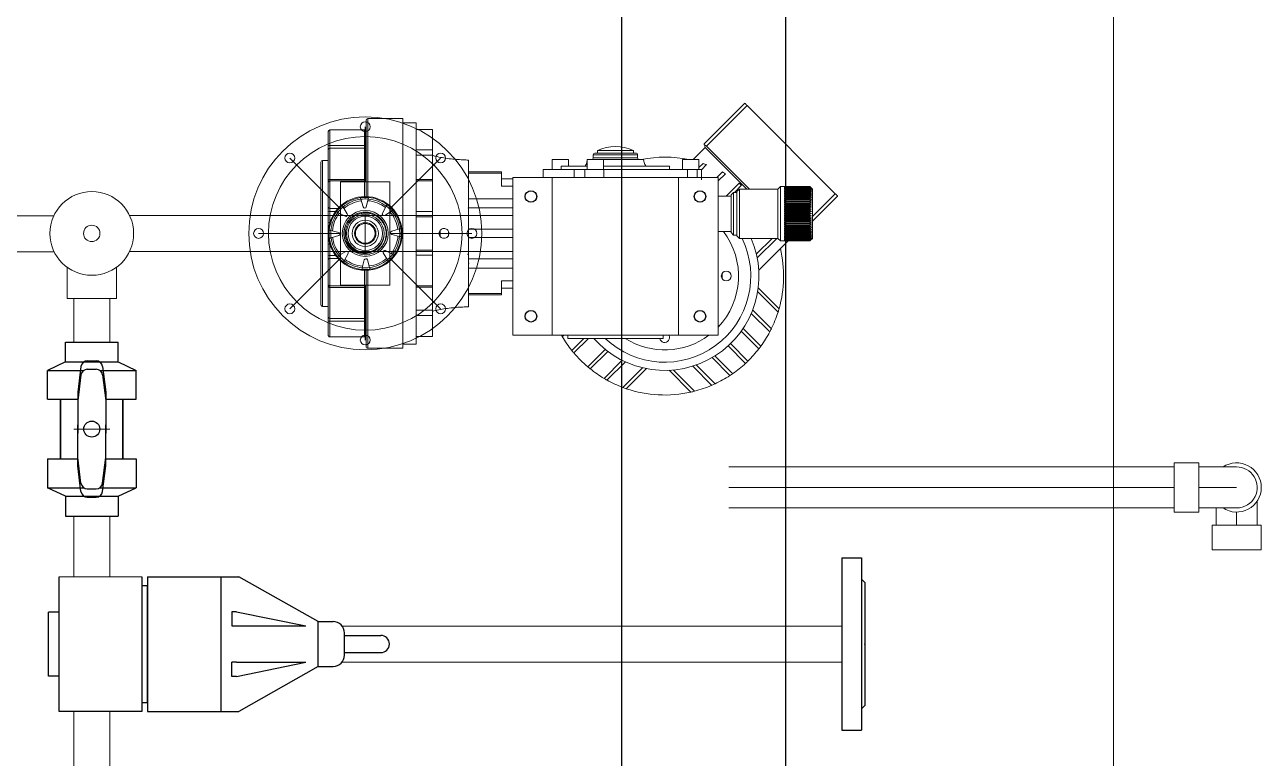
# Model space of a CAD drawing. Header units: millimetres. Extents: x -705761 to 1364679, y -410401 to 446404.
# Drawn here: x -503256 to -502540, y -99099 to -98674 of the extents above; entities that cross this region are included whole.
import ezdxf

# ---------------------------------------------------------------- set-up
doc = ezdxf.new("R2010")
doc.units = ezdxf.units.MM
for name, color, linetype, lineweight in [('1轮廓实线层', 7, 'Continuous', 0), ('P-JY-01002', 120, 'Continuous', 0), ('P-JY-01002-CLIN', 120, 'Continuous', 0)]:
    doc.layers.add(name, color=color, linetype=linetype, lineweight=lineweight)

# ---------------------------------------------------------------- blocks, each defined once
blk = doc.blocks.new('A$C5F7D1AD0')
at = {"lineweight": 5, "ltscale": 5}
for p, q in [((1089, -2112.05), (1089, -2154.25)), ((1111, -2154.25), (1111, -2112.05)), ((891.01, -2157.39), (891.01, -2207.76)), ((1060.55, -2162.25), (1079.68, -2162.25)), ((1060.55, -2192.25), (1060.55, -2162.25)), ((808.99, -2166.26), (639.45, -2166.26)), ((891.01, -2166.26), (928.05, -2166.26)), ((981.05, -2166.26), (981.05, -2188.26)), ((981.05, -2166.26), (981.05, -2188.26)), ((1034.05, -2166.26), (1060.55, -2166.26)), ((808.99, -2188.26), (639.45, -2188.26)), ((891.01, -2188.26), (928.05, -2188.26)), ((1034.05, -2188.26), (1060.55, -2188.26)), ((1079.68, -2192.25), (1060.55, -2192.25)), ((1089.3, -2433.91), (1089.3, -2200.26)), ((1111.3, -2200.26), (1111.3, -2433.91)), ((1100.3, -2328.91), (1100.3, -2278.91)), ((1085.3, -2328.91), (1054.34, -2297.95)), ((1115.3, -2328.91), (1146.26, -2297.95)), ((839, -2329.8), (839, -2634.4)), ((861, -2634.4), (861, -2329.8)), ((1068.8, -2358.91), (1068.8, -2328.91)), ((1068.8, -2328.91), (1100.3, -2328.91)), ((1100.3, -2328.91), (1131.8, -2328.91)), ((1131.8, -2328.91), (1131.8, -2358.91)), ((1068.8, -2343.91), (1035.3, -2343.91)), ((1111.3, -2343.91), (1089.3, -2343.91)), ((1131.8, -2343.91), (1165.3, -2343.91)), ((1085.3, -2358.91), (1054.34, -2389.87)), ((1131.8, -2358.91), (1068.8, -2358.91)), ((1100.3, -2358.91), (1100.3, -2408.91)), ((1115.3, -2358.91), (1146.26, -2389.87))]:
    blk.add_line(p, q, dxfattribs=at)
for p, q in [((830.51, -2157.39), (830.51, -2150.84)), ((830.51, -2150.84), (869.49, -2150.84)), ((869.49, -2157.39), (869.49, -2150.84)), ((940.14, -2161.26), (945.27, -2150.26)), ((940.14, -2161.26), (945.27, -2150.26)), ((962.84, -2150.26), (945.27, -2150.26)), ((945.27, -2150.26), (945.27, -2170.38)), ((945.27, -2150.26), (945.27, -2172.36)), ((962.84, -2150.26), (945.27, -2150.26)), ((962.84, -2150.26), (962.84, -2168.75)), ((962.84, -2150.26), (962.84, -2168.85)), ((999.25, -2150.26), (999.25, -2168.85)), ((999.25, -2150.26), (1016.82, -2150.26)), ((999.25, -2150.26), (1016.82, -2150.26)), ((999.25, -2150.26), (999.25, -2168.75)), ((1021.95, -2161.26), (1016.82, -2150.26)), ((1016.82, -2150.26), (1016.82, -2172.36)), ((1021.95, -2161.26), (1016.82, -2150.26)), ((1016.82, -2150.26), (1016.82, -2170.38)), ((808.99, -2207.76), (808.99, -2157.39)), ((808.99, -2157.39), (891.01, -2157.39)), ((928.05, -2161.26), (928.05, -2193.26)), ((940.14, -2161.26), (928.05, -2161.26)), ((928.05, -2161.26), (928.05, -2193.26)), ((940.14, -2161.26), (928.05, -2161.26)), ((940.14, -2161.26), (940.14, -2172.38)), ((940.14, -2161.26), (940.14, -2193.26)), ((999.25, -2158.26), (962.84, -2158.26)), ((962.84, -2158.26), (999.25, -2158.26)), ((1021.95, -2161.26), (1021.95, -2193.26)), ((1021.95, -2161.26), (1034.05, -2161.26)), ((1021.95, -2161.26), (1021.95, -2172.38)), ((1021.95, -2161.26), (1034.05, -2161.26)), ((1034.05, -2161.26), (1034.05, -2193.26)), ((1034.05, -2161.26), (1034.05, -2193.26)), ((942.92, -2170.67), (958.56, -2168.75)), ((948.03, -2170.67), (963.67, -2168.75)), ((958.56, -2168.75), (978.49, -2168.75)), ((963.67, -2168.75), (983.6, -2168.75)), ((998.43, -2168.75), (978.49, -2168.75)), ((1003.54, -2168.75), (983.6, -2168.75)), ((1014.07, -2170.67), (998.43, -2168.75)), ((1019.18, -2170.67), (1003.54, -2168.75)), ((939.49, -2174.54), (939.49, -2179.97)), ((944.6, -2174.54), (944.6, -2179.97)), ((1017.49, -2174.54), (1017.49, -2179.97)), ((1022.6, -2174.54), (1022.6, -2179.97)), ((940.14, -2182.13), (940.14, -2193.26)), ((942.92, -2183.84), (958.56, -2185.76)), ((945.27, -2182.15), (945.27, -2204.26)), ((945.27, -2184.13), (945.27, -2204.26)), ((948.03, -2183.84), (963.67, -2185.76)), ((1014.07, -2183.84), (998.43, -2185.76)), ((1019.18, -2183.84), (1003.54, -2185.76)), ((1016.82, -2182.15), (1016.82, -2204.26)), ((1016.82, -2184.13), (1016.82, -2204.26)), ((1021.95, -2182.13), (1021.95, -2193.26)), ((958.56, -2185.76), (978.49, -2185.76)), ((962.84, -2185.76), (962.84, -2204.26)), ((962.84, -2185.76), (962.84, -2204.26)), ((963.67, -2185.76), (983.6, -2185.76)), ((998.43, -2185.76), (978.49, -2185.76)), ((1003.54, -2185.76), (983.6, -2185.76)), ((999.25, -2185.76), (999.25, -2204.26)), ((999.25, -2185.76), (999.25, -2204.26)), ((940.14, -2193.26), (928.05, -2193.26)), ((940.14, -2193.26), (928.05, -2193.26)), ((940.14, -2193.26), (945.27, -2204.26)), ((940.14, -2193.26), (945.27, -2204.26)), ((999.25, -2196.26), (962.84, -2196.26)), ((962.84, -2196.26), (999.25, -2196.26)), ((1021.95, -2193.26), (1016.82, -2204.26)), ((1021.95, -2193.26), (1016.82, -2204.26)), ((1021.95, -2193.26), (1034.05, -2193.26)), ((1021.95, -2193.26), (1034.05, -2193.26)), ((891.01, -2207.76), (808.99, -2207.76)), ((814.32, -2207.76), (814.32, -2211.11)), ((885.68, -2207.76), (885.68, -2211.11)), ((962.84, -2204.26), (945.27, -2204.26)), ((962.84, -2204.26), (945.27, -2204.26)), ((999.25, -2204.26), (1016.82, -2204.26)), ((999.25, -2204.26), (1016.82, -2204.26)), ((891.01, -2211.11), (808.99, -2211.11)), ((808.99, -2211.11), (808.99, -2266.97)), ((814.32, -2211.11), (885.68, -2211.11)), ((891.01, -2211.11), (891.01, -2266.97)), ((808.99, -2256.17), (891.01, -2256.17)), ((836.3, -2315.18), (808.99, -2266.97)), ((830.33, -2262.6), (838.92, -2262.6)), ((830.33, -2265.47), (830.33, -2262.6)), ((830.33, -2265.47), (838.92, -2307.77)), ((838.92, -2265.44), (838.92, -2262.6)), ((838.92, -2265.44), (838.92, -2307.77)), ((861.08, -2262.6), (861.08, -2265.44)), ((869.67, -2262.6), (861.08, -2262.6)), ((861.08, -2265.44), (861.08, -2307.77)), ((869.67, -2265.47), (861.08, -2307.77)), ((863.7, -2315.18), (891.01, -2266.97)), ((869.67, -2265.47), (869.67, -2262.6)), ((836.3, -2315.18), (863.7, -2315.18)), ((836.3, -2315.18), (836.3, -2324.3)), ((863.7, -2315.18), (863.7, -2324.3)), ((843.25, -2331.25), (856.75, -2331.25)), ((844.76, -2331.25), (844.76, -2353.41)), ((855.24, -2331.25), (855.24, -2353.41)), ((6300, -2500), (0, -2500)), ((6300, -2600), (0, -2600)), ((797.5, -2634.4), (797.5, -2646.4)), ((902.5, -2634.4), (797.5, -2634.4)), ((902.5, -2634.4), (902.5, -2646.4)), ((902.5, -2646.4), (797.5, -2646.4)), ((810.5, -2646.4), (812.5, -2648.4)), ((887.5, -2648.4), (812.5, -2648.4)), ((889.5, -2646.4), (887.5, -2648.4))]:
    blk.add_line(p, q)
at = {"color": 7, "linetype": 'Continuous', "lineweight": 15}
for p, q in [((1055.8, -2317.91), (1055.8, -2321.41)), ((1056.8, -2316.91), (1143.8, -2316.91)), ((1144.8, -2321.41), (1144.8, -2317.91)), ((1037.18, -2322.41), (1037.18, -2343.41)), ((1038.18, -2321.41), (1046.79, -2321.41)), ((1048.35, -2322.41), (1046.75, -2322.41)), ((1046.75, -2322.41), (1046.75, -2343.41)), ((1046.79, -2321.41), (1049.2, -2321.41)), ((1048.35, -2322.41), (1048.35, -2343.41)), ((1067.38, -2322.41), (1048.35, -2322.41)), ((1049.2, -2321.41), (1067.91, -2321.41)), ((1068.3, -2322.41), (1067.38, -2322.41)), ((1067.38, -2322.41), (1067.38, -2343.41)), ((1067.91, -2321.41), (1069.3, -2321.41)), ((1085.06, -2322.41), (1068.3, -2322.41)), ((1068.3, -2322.41), (1068.3, -2343.41)), ((1069.3, -2321.41), (1084.38, -2321.41)), ((1084.38, -2321.41), (1087.07, -2321.41)), ((1085.06, -2322.41), (1085.06, -2327.36)), ((1086.85, -2322.41), (1085.06, -2322.41)), ((1089.31, -2332.06), (1086.76, -2327.86)), ((1086.85, -2322.41), (1086.85, -2325.88)), ((1093.67, -2322.41), (1086.85, -2322.41)), ((1087.07, -2321.41), (1093.77, -2321.41)), ((1097.6, -2323.09), (1098.98, -2327.81)), ((1100.91, -2327.76), (1102.08, -2322.99)), ((1106.83, -2321.41), (1113.53, -2321.41)), ((1113.75, -2322.41), (1106.93, -2322.41)), ((1113.12, -2327.28), (1110.76, -2331.59)), ((1113.53, -2321.41), (1116.22, -2321.41)), ((1113.75, -2322.41), (1113.75, -2325.88)), ((1115.54, -2322.41), (1113.75, -2322.41)), ((1132.3, -2322.41), (1115.54, -2322.41)), ((1115.54, -2322.41), (1115.54, -2327.36)), ((1116.22, -2321.41), (1131.3, -2321.41)), ((1131.3, -2321.41), (1132.69, -2321.41)), ((1132.3, -2322.41), (1132.3, -2343.41)), ((1133.22, -2322.41), (1132.3, -2322.41)), ((1132.69, -2321.41), (1151.4, -2321.41)), ((1133.22, -2322.41), (1133.22, -2343.41)), ((1152.25, -2322.41), (1133.22, -2322.41)), ((1151.4, -2321.41), (1153.81, -2321.41)), ((1152.25, -2322.41), (1152.25, -2343.41)), ((1153.85, -2322.41), (1152.25, -2322.41)), ((1153.81, -2321.41), (1162.42, -2321.41)), ((1153.85, -2322.41), (1153.85, -2343.41)), ((1163.42, -2343.41), (1163.42, -2322.41)), ((1083.67, -2331.09), (1087.98, -2333.46)), ((1101.1, -2331.05), (1103.01, -2331.2)), ((1112.15, -2332.93), (1116.35, -2330.37)), ((1046.75, -2343.41), (1048.35, -2343.41)), ((1048.35, -2343.41), (1067.38, -2343.41)), ((1067.38, -2343.41), (1068.3, -2343.41)), ((1068.3, -2343.41), (1077.81, -2343.41)), ((1084.15, -2343.3), (1079.38, -2342.13)), ((1121.13, -2341.22), (1116.41, -2342.59)), ((1122.79, -2343.41), (1132.3, -2343.41)), ((1132.3, -2343.41), (1133.22, -2343.41)), ((1133.22, -2343.41), (1152.25, -2343.41)), ((1152.25, -2343.41), (1153.85, -2343.41)), ((1030.3, -2345.41), (1030.3, -2366.91)), ((1031.3, -2344.41), (1077.81, -2344.41)), ((1079.47, -2346.61), (1084.19, -2345.23)), ((1116.45, -2344.52), (1121.22, -2345.69)), ((1122.79, -2344.41), (1169.3, -2344.41)), ((1170.3, -2366.91), (1170.3, -2345.41)), ((1088.45, -2354.9), (1084.25, -2357.45)), ((1087.48, -2360.55), (1089.84, -2356.24)), ((1111.29, -2355.76), (1113.84, -2359.97)), ((1116.93, -2356.73), (1112.62, -2354.37)), ((1099.69, -2360.06), (1098.52, -2364.84)), ((1103, -2364.74), (1101.62, -2360.02)), ((1030.3, -2366.91), (1170.3, -2366.91)), ((1032.8, -2366.91), (1032.8, -2374.91)), ((1167.8, -2374.91), (1167.8, -2366.91)), ((1038.26, -2374.91), (1032.8, -2374.91)), ((1037.45, -2374.91), (1037.45, -2384.91)), ((1074.47, -2374.91), (1038.26, -2374.91)), ((1050.22, -2384.91), (1050.22, -2374.91)), ((1053.5, -2384.91), (1053.5, -2374.91)), ((1067.47, -2384.91), (1067.47, -2374.91)), ((1068.3, -2374.91), (1068.3, -2384.91)), ((1126.13, -2374.91), (1074.47, -2374.91)), ((1086.99, -2384.91), (1086.99, -2374.91)), ((1090.13, -2384.91), (1090.13, -2374.91)), ((1110.47, -2384.91), (1110.47, -2374.91)), ((1113.61, -2384.91), (1113.61, -2374.91)), ((1162.98, -2374.91), (1126.13, -2374.91)), ((1132.3, -2384.91), (1132.3, -2374.91)), ((1133.13, -2384.91), (1133.13, -2374.91)), ((1147.92, -2384.91), (1147.92, -2374.91)), ((1151.17, -2384.91), (1151.17, -2374.91)), ((1167.8, -2374.91), (1162.98, -2374.91)), ((1163.7, -2384.91), (1163.7, -2374.91)), ((1037.45, -2384.91), (1050.22, -2384.91)), ((1050.22, -2384.91), (1053.5, -2384.91)), ((1053.5, -2384.91), (1067.47, -2384.91)), ((1067.47, -2384.91), (1068.3, -2384.91)), ((1068.3, -2384.91), (1086.99, -2384.91)), ((1086.99, -2384.91), (1090.13, -2384.91)), ((1090.13, -2384.91), (1110.47, -2384.91)), ((1110.47, -2384.91), (1113.61, -2384.91)), ((1113.61, -2384.91), (1132.3, -2384.91)), ((1132.3, -2384.91), (1133.13, -2384.91)), ((1133.13, -2384.91), (1147.92, -2384.91)), ((1147.92, -2384.91), (1151.17, -2384.91)), ((1151.17, -2384.91), (1163.7, -2384.91)), ((1098.43, -2389.61), (1102.17, -2389.61)), ((1099.06, -2394.61), (1101.52, -2394.61)), ((1100.29, -2394.91), (1100.92, -2394.91)), ((1056.42, -2406.91), (1055.62, -2406.91)), ((1075.76, -2406.91), (1056.42, -2406.91)), ((1062.8, -2406.91), (1062.8, -2426.91)), ((1063.67, -2426.91), (1063.67, -2406.91)), ((1080.96, -2406.91), (1075.76, -2406.91)), ((1119.64, -2406.91), (1080.96, -2406.91)), ((1081.8, -2406.68), (1081.8, -2406.81)), ((1087.34, -2406.91), (1087.24, -2406.85)), ((1087.26, -2406.87), (1087.26, -2406.63)), ((1097.8, -2406.91), (1097.8, -2433.91)), ((1102.8, -2406.91), (1102.8, -2433.91)), ((1112.8, -2406.85), (1113.03, -2406.79)), ((1118.63, -2406.91), (1118.76, -2406.84)), ((1124.84, -2406.91), (1119.64, -2406.91)), ((1144.18, -2406.91), (1124.84, -2406.91)), ((1136.93, -2426.91), (1136.93, -2406.91)), ((1137.8, -2426.91), (1137.8, -2406.91)), ((1144.98, -2406.91), (1144.18, -2406.91)), ((1038.3, -2433.91), (1038.3, -2441.41)), ((1038.3, -2433.91), (1134.3, -2433.91)), ((1063.67, -2426.91), (1062.8, -2426.91)), ((1071.42, -2426.91), (1063.67, -2426.91)), ((1066.95, -2426.91), (1066.95, -2433.91)), ((1136.93, -2426.91), (1129.18, -2426.91)), ((1133.65, -2433.91), (1133.65, -2426.91)), ((1134.3, -2433.91), (1134.3, -2441.41)), ((1137.8, -2426.91), (1136.93, -2426.91)), ((1038.3, -2441.41), (1038.3, -2558.91)), ((1134.3, -2441.41), (1134.3, -2558.91)), ((1038.3, -2448.41), (1038.3, -2457.91)), ((1134.3, -2448.41), (1134.3, -2457.91)), ((1139.3, -2452.41), (1134.3, -2452.41)), ((1139.3, -2471.33), (1139.3, -2452.41)), ((1038.3, -2464.96), (1037.34, -2463.99)), ((1038.3, -2457.91), (1134.3, -2457.91)), ((1038.3, -2457.91), (1038.3, -2534.91)), ((1134.3, -2457.91), (1134.3, -2534.91)), ((1145.3, -2457.82), (1139.3, -2457.82)), ((1141.3, -2463.41), (1139.3, -2463.41)), ((1141.3, -2463.41), (1141.3, -2479.12)), ((1145.3, -2457.82), (1145.3, -2467.82)), ((1036.3, -2479.93), (1027.42, -2471.05)), ((1028.97, -2469.77), (1036.3, -2477.1)), ((1038.3, -2467.41), (1036.3, -2467.41)), ((1036.3, -2525.41), (1036.3, -2467.41)), ((1134.3, -2471.33), (1139.3, -2471.33)), ((1139.3, -2477.67), (1139.3, -2471.33)), ((1141.3, -2467.82), (1145.3, -2467.82)), ((1134.3, -2477.67), (1139.3, -2477.67)), ((1139.3, -2489.31), (1139.3, -2477.67)), ((1145.3, -2479.12), (1139.3, -2479.12)), ((1145.3, -2479.12), (1145.3, -2489.12)), ((1028.38, -2491.81), (1017.66, -2481.09)), ((1018.94, -2479.54), (1029.62, -2490.22)), ((1148.3, -2482.91), (1146.3, -2482.91)), ((1149.3, -2483.91), (1149.3, -2487.57)), ((1150.8, -2485.41), (1149.3, -2485.41)), ((1150.8, -2507.41), (1150.8, -2485.41)), ((1022.04, -2502.43), (1010.85, -2491.25)), ((1011.88, -2489.45), (1022.96, -2500.53)), ((1134.3, -2489.31), (1139.3, -2489.31)), ((1139.3, -2489.12), (1145.3, -2489.12)), ((1139.3, -2500.06), (1139.3, -2489.31)), ((1141.3, -2489.12), (1141.3, -2529.41)), ((1145.3, -2489.39), (1145.3, -2513.41)), ((1149.3, -2487.57), (1149.3, -2508.91)), ((1006.38, -2500.92), (1018.4, -2512.94)), ((1134.3, -2500.06), (1139.3, -2500.06)), ((1139.3, -2540.26), (1139.3, -2500.06)), ((1017.89, -2515.26), (1005.64, -2503.01)), ((1149.3, -2507.41), (1150.8, -2507.41)), ((1146.3, -2509.91), (1148.3, -2509.91)), ((1003.54, -2542.37), (1016.86, -2529.05)), ((1017.04, -2531.69), (1004.09, -2544.65)), ((1036.3, -2525.41), (1038.3, -2525.41)), ((1139.3, -2529.41), (1141.3, -2529.41)), ((1038.3, -2534.91), (1038.3, -2544.41)), ((1038.3, -2534.91), (1134.3, -2534.91)), ((1134.3, -2534.91), (1134.3, -2544.41)), ((1145.3, -2537.29), (1139.3, -2537.29)), ((1145.3, -2537.29), (1145.3, -2547.29)), ((1007.7, -2555.17), (1019.39, -2543.48)), ((1020.1, -2545.61), (1008.58, -2557.13)), ((1134.3, -2540.26), (1139.3, -2540.26)), ((1134.3, -2544.41), (1134.3, -2546.91)), ((1134.3, -2546.2), (1139.3, -2546.2)), ((1139.3, -2546.2), (1139.3, -2540.26)), ((1139.3, -2548.79), (1139.3, -2546.2)), ((1145.3, -2543.67), (1152.68, -2551.05)), ((1127.3, -2576.43), (1152.68, -2551.05)), ((1153.5, -2551.87), (1127.3, -2578.06)), ((1132.98, -2548.79), (1134.3, -2548.79)), ((1134.3, -2548.79), (1139.3, -2548.79)), ((1134.3, -2548.79), (1134.3, -2548.91)), ((1142.22, -2551.9), (1139.11, -2548.79)), ((1139.3, -2547.29), (1145.3, -2547.29)), ((1140.44, -2547.29), (1142.96, -2549.82)), ((1154.26, -2550.63), (1152.68, -2551.05)), ((1178.24, -2576.62), (1153.5, -2551.87)), ((1154.91, -2550.45), (1179.66, -2575.2)), ((1013.64, -2566.2), (1024.57, -2555.28)), ((1025.64, -2557.04), (1014.79, -2567.89)), ((1038.3, -2558.91), (1134.3, -2558.91)), ((1101.55, -2558.91), (1101.55, -2566.91)), ((1123.05, -2566.91), (1123.05, -2558.91)), ((1136.72, -2563.38), (1132.26, -2558.91)), ((1134.3, -2558.13), (1137.75, -2561.58)), ((1021.09, -2575.72), (1031.74, -2565.08)), ((1033.11, -2566.53), (1022.47, -2577.17)), ((1100.8, -2566.91), (1099.3, -2568.41)), ((1099.3, -2568.41), (1099.3, -2570.41)), ((1106.74, -2568.41), (1099.3, -2568.41)), ((1100.8, -2566.91), (1107.38, -2566.91)), ((1125.3, -2568.41), (1106.74, -2568.41)), ((1107.38, -2566.91), (1123.8, -2566.91)), ((1123.05, -2563.85), (1130.94, -2571.74)), ((1123.29, -2566.91), (1123.05, -2566.68)), ((1125.3, -2568.41), (1123.8, -2566.91)), ((1125.3, -2570.41), (1125.3, -2568.41)), ((1129.66, -2573.29), (1125.3, -2568.93)), ((1029.96, -2583.83), (1040.71, -2573.08)), ((1042.38, -2574.24), (1031.58, -2585.04)), ((1098.8, -2570.41), (1097.3, -2571.91)), ((1097.3, -2571.91), (1097.3, -2595.41)), ((1127.3, -2571.91), (1097.3, -2571.91)), ((1125.8, -2570.41), (1098.8, -2570.41)), ((1178.24, -2576.62), (1124.5, -2630.36)), ((1127.3, -2571.91), (1125.8, -2570.41)), ((1127.3, -2595.41), (1127.3, -2571.91)), ((1040.28, -2590.48), (1051.54, -2579.22)), ((1053.55, -2580.04), (1042.15, -2591.44)), ((1052.22, -2595.51), (1064.64, -2583.09)), ((1067.1, -2583.46), (1054.39, -2596.17)), ((1077.94, -2583.8), (1095.8, -2601.65)), ((1097.3, -2594.67), (1085.45, -2582.82)), ((1087.77, -2582.31), (1097.3, -2591.84)), ((1097.3, -2595.41), (1095.8, -2596.91)), ((1095.8, -2596.91), (1095.8, -2599.41)), ((1128.8, -2596.91), (1095.8, -2596.91)), ((1095.8, -2599.41), (1095.8, -2614.91)), ((1095.87, -2599.41), (1095.82, -2599.41)), ((1095.82, -2599.41), (1095.82, -2614.91)), ((1095.87, -2599.41), (1095.87, -2614.91)), ((1096.06, -2599.41), (1095.94, -2599.41)), ((1095.94, -2599.41), (1095.94, -2614.91)), ((1096.06, -2599.41), (1096.06, -2614.91)), ((1096.36, -2599.41), (1096.17, -2599.41)), ((1096.17, -2599.41), (1096.17, -2614.91)), ((1096.36, -2599.41), (1096.36, -2614.91)), ((1096.77, -2599.41), (1096.52, -2599.41)), ((1096.52, -2599.41), (1096.52, -2614.91)), ((1096.77, -2599.41), (1096.77, -2614.91)), ((1097.3, -2599.41), (1096.98, -2599.41)), ((1096.98, -2599.41), (1096.98, -2614.91)), ((1097.3, -2595.41), (1127.3, -2595.41)), ((1097.3, -2599.41), (1097.3, -2614.91)), ((1097.92, -2599.41), (1097.55, -2599.41)), ((1097.55, -2599.41), (1097.55, -2614.91)), ((1097.92, -2599.41), (1097.92, -2614.91)), ((1098.65, -2599.41), (1098.22, -2599.41)), ((1098.22, -2599.41), (1098.22, -2614.91)), ((1098.65, -2599.41), (1098.65, -2614.91)), ((1099.47, -2599.41), (1098.99, -2599.41)), ((1098.99, -2599.41), (1098.99, -2614.91)), ((1099.47, -2599.41), (1099.47, -2614.91)), ((1100.39, -2599.41), (1099.85, -2599.41)), ((1099.85, -2599.41), (1099.85, -2614.91)), ((1100.39, -2599.41), (1100.39, -2614.91)), ((1101.38, -2599.41), (1100.8, -2599.41)), ((1100.8, -2599.41), (1100.8, -2614.91)), ((1101.38, -2599.41), (1101.38, -2614.91)), ((1102.46, -2599.41), (1101.83, -2599.41)), ((1101.83, -2599.41), (1101.83, -2614.91)), ((1102.46, -2599.41), (1102.46, -2614.91)), ((1102.93, -2599.41), (1102.93, -2614.91)), ((1103.6, -2599.41), (1102.93, -2599.41)), ((1103.6, -2599.41), (1103.6, -2614.91)), ((1104.8, -2599.41), (1104.1, -2599.41)), ((1104.1, -2599.41), (1104.1, -2614.91)), ((1104.8, -2599.41), (1104.8, -2614.91)), ((1106.06, -2599.41), (1105.33, -2599.41)), ((1105.33, -2599.41), (1105.33, -2614.91)), ((1106.06, -2599.41), (1106.06, -2614.91)), ((1107.36, -2599.41), (1106.61, -2599.41)), ((1106.61, -2599.41), (1106.61, -2614.91)), ((1107.3, -2599.41), (1107.3, -2615.91)), ((1107.36, -2599.41), (1107.36, -2614.91)), ((1108.7, -2599.41), (1107.92, -2599.41)), ((1107.92, -2599.41), (1107.92, -2614.91)), ((1108.55, -2599.41), (1108.55, -2615.91)), ((1108.7, -2599.41), (1108.7, -2614.91)), ((1110.05, -2599.41), (1109.27, -2599.41)), ((1109.27, -2599.41), (1109.27, -2614.91)), ((1109.82, -2599.41), (1109.82, -2615.91)), ((1110.05, -2599.41), (1110.05, -2614.91)), ((1111.43, -2599.41), (1110.64, -2599.41)), ((1110.64, -2599.41), (1110.64, -2614.91)), ((1111.11, -2599.41), (1111.11, -2615.91)), ((1111.43, -2599.41), (1111.43, -2614.91)), ((1112.81, -2599.41), (1112.02, -2599.41)), ((1112.02, -2599.41), (1112.02, -2614.91)), ((1112.41, -2599.41), (1112.41, -2615.91)), ((1112.81, -2599.41), (1112.81, -2614.91)), ((1114.19, -2599.41), (1113.4, -2599.41)), ((1113.4, -2599.41), (1113.4, -2614.91)), ((1113.7, -2599.41), (1113.7, -2615.91)), ((1114.19, -2599.41), (1114.19, -2614.91)), ((1115.56, -2599.41), (1114.77, -2599.41)), ((1114.77, -2599.41), (1114.77, -2614.91)), ((1114.99, -2599.41), (1114.99, -2615.91)), ((1115.56, -2599.41), (1115.56, -2614.91)), ((1116.9, -2599.41), (1116.13, -2599.41)), ((1116.13, -2599.41), (1116.13, -2614.91)), ((1116.26, -2599.41), (1116.26, -2615.91)), ((1116.9, -2599.41), (1116.9, -2614.91)), ((1118.21, -2599.41), (1117.46, -2599.41)), ((1117.46, -2599.41), (1117.46, -2614.91)), ((1117.5, -2599.41), (1117.5, -2615.91)), ((1118.21, -2599.41), (1118.21, -2614.91)), ((1119.48, -2599.41), (1118.75, -2599.41)), ((1118.75, -2599.41), (1118.75, -2614.91)), ((1119.48, -2599.41), (1119.48, -2614.91)), ((1120.69, -2599.41), (1120, -2599.41)), ((1120, -2599.41), (1120, -2614.91)), ((1120.69, -2599.41), (1120.69, -2614.91)), ((1121.85, -2599.41), (1121.19, -2599.41)), ((1121.19, -2599.41), (1121.19, -2614.91)), ((1121.85, -2599.41), (1121.85, -2614.91)), ((1122.95, -2599.41), (1122.33, -2599.41)), ((1122.33, -2599.41), (1122.33, -2614.91)), ((1122.95, -2599.41), (1122.95, -2614.91)), ((1123.96, -2599.41), (1123.39, -2599.41)), ((1123.39, -2599.41), (1123.39, -2614.91)), ((1123.96, -2599.41), (1123.96, -2614.91)), ((1124.9, -2599.41), (1124.37, -2599.41)), ((1124.37, -2599.41), (1124.37, -2614.91)), ((1124.9, -2599.41), (1124.9, -2614.91)), ((1125.75, -2599.41), (1125.27, -2599.41)), ((1125.27, -2599.41), (1125.27, -2614.91)), ((1125.75, -2599.41), (1125.75, -2614.91)), ((1126.5, -2599.41), (1126.08, -2599.41)), ((1126.08, -2599.41), (1126.08, -2614.91)), ((1126.5, -2599.41), (1126.5, -2614.91)), ((1127.15, -2599.41), (1126.79, -2599.41)), ((1126.79, -2599.41), (1126.79, -2614.91)), ((1127.15, -2599.41), (1127.15, -2614.91)), ((1128.8, -2596.91), (1127.3, -2595.41)), ((1127.7, -2599.41), (1127.4, -2599.41)), ((1127.4, -2599.41), (1127.4, -2614.91)), ((1127.7, -2599.41), (1127.7, -2614.91)), ((1128.14, -2599.41), (1127.9, -2599.41)), ((1127.9, -2599.41), (1127.9, -2614.91)), ((1128.14, -2599.41), (1128.14, -2614.91)), ((1128.47, -2599.41), (1128.3, -2599.41)), ((1128.3, -2599.41), (1128.3, -2614.91)), ((1128.47, -2599.41), (1128.47, -2614.91)), ((1128.69, -2599.41), (1128.58, -2599.41)), ((1128.58, -2599.41), (1128.58, -2614.91)), ((1128.69, -2599.41), (1128.69, -2614.91)), ((1128.79, -2599.41), (1128.75, -2599.41)), ((1128.75, -2599.41), (1128.75, -2614.91)), ((1128.79, -2599.41), (1128.79, -2614.91)), ((1128.8, -2614.91), (1128.8, -2596.91)), ((1095.8, -2614.91), (1095.82, -2614.91)), ((1096.24, -2615.35), (1095.8, -2614.91)), ((1095.82, -2614.91), (1096.84, -2615.91)), ((1095.87, -2614.91), (1095.94, -2614.91)), ((1096.84, -2615.91), (1095.87, -2614.91)), ((1095.94, -2614.91), (1096.98, -2615.91)), ((1096.06, -2614.91), (1096.17, -2614.91)), ((1096.98, -2615.91), (1096.06, -2614.91)), ((1096.17, -2614.91), (1097.23, -2615.91)), ((1096.36, -2614.91), (1096.52, -2614.91)), ((1097.23, -2615.91), (1096.36, -2614.91)), ((1096.52, -2614.91), (1097.59, -2615.91)), ((1096.77, -2614.91), (1096.98, -2614.91)), ((1097.59, -2615.91), (1096.77, -2614.91)), ((1096.98, -2614.91), (1098.05, -2615.91)), ((1097.3, -2614.91), (1097.55, -2614.91)), ((1098.05, -2615.91), (1097.3, -2614.91)), ((1097.55, -2614.91), (1098.61, -2615.91)), ((1097.92, -2614.91), (1098.22, -2614.91)), ((1098.61, -2615.91), (1097.92, -2614.91)), ((1098.22, -2614.91), (1099.27, -2615.91)), ((1098.65, -2614.91), (1098.99, -2614.91)), ((1099.27, -2615.91), (1098.65, -2614.91)), ((1098.99, -2614.91), (1100.02, -2615.91)), ((1099.47, -2614.91), (1099.85, -2614.91)), ((1100.02, -2615.91), (1099.47, -2614.91)), ((1099.85, -2614.91), (1100.85, -2615.91)), ((1100.39, -2614.91), (1100.8, -2614.91)), ((1100.85, -2615.91), (1100.39, -2614.91)), ((1100.8, -2614.91), (1101.77, -2615.91)), ((1101.38, -2614.91), (1101.83, -2614.91)), ((1101.77, -2615.91), (1101.38, -2614.91)), ((1101.83, -2614.91), (1102.76, -2615.91)), ((1102.46, -2614.91), (1102.93, -2614.91)), ((1102.76, -2615.91), (1102.46, -2614.91)), ((1102.93, -2614.91), (1103.81, -2615.91)), ((1103.6, -2614.91), (1104.1, -2614.91)), ((1103.81, -2615.91), (1103.6, -2614.91)), ((1104.1, -2614.91), (1104.93, -2615.91)), ((1104.8, -2614.91), (1105.33, -2614.91)), ((1104.93, -2615.91), (1104.8, -2614.91)), ((1105.33, -2614.91), (1106.09, -2615.91)), ((1106.06, -2614.91), (1106.61, -2614.91)), ((1106.09, -2615.91), (1106.06, -2614.91)), ((1106.61, -2614.91), (1107.3, -2615.91)), ((1107.3, -2615.91), (1107.36, -2614.91)), ((1107.36, -2614.91), (1107.92, -2614.91)), ((1107.92, -2614.91), (1108.55, -2615.91)), ((1108.55, -2615.91), (1108.7, -2614.91)), ((1108.7, -2614.91), (1109.27, -2614.91)), ((1109.27, -2614.91), (1109.82, -2615.91)), ((1109.82, -2615.91), (1110.05, -2614.91)), ((1110.05, -2614.91), (1110.64, -2614.91)), ((1110.64, -2614.91), (1111.11, -2615.91)), ((1111.11, -2615.91), (1111.43, -2614.91)), ((1111.43, -2614.91), (1112.02, -2614.91)), ((1112.02, -2614.91), (1112.41, -2615.91)), ((1112.41, -2615.91), (1112.81, -2614.91)), ((1112.81, -2614.91), (1113.4, -2614.91)), ((1113.4, -2614.91), (1113.7, -2615.91)), ((1113.7, -2615.91), (1114.19, -2614.91)), ((1114.19, -2614.91), (1114.77, -2614.91)), ((1114.77, -2614.91), (1114.99, -2615.91)), ((1114.99, -2615.91), (1115.56, -2614.91)), ((1115.56, -2614.91), (1116.13, -2614.91)), ((1116.13, -2614.91), (1116.26, -2615.91)), ((1116.26, -2615.91), (1116.9, -2614.91)), ((1116.9, -2614.91), (1117.46, -2614.91)), ((1117.46, -2614.91), (1117.5, -2615.91)), ((1117.5, -2615.91), (1118.21, -2614.91)), ((1118.21, -2614.91), (1118.75, -2614.91)), ((1118.75, -2614.91), (1118.7, -2615.91)), ((1118.7, -2615.91), (1119.48, -2614.91)), ((1119.48, -2614.91), (1120, -2614.91)), ((1120, -2614.91), (1119.86, -2615.91)), ((1119.86, -2615.91), (1120.69, -2614.91)), ((1120.69, -2614.91), (1121.19, -2614.91)), ((1121.19, -2614.91), (1120.97, -2615.91)), ((1120.97, -2615.91), (1121.85, -2614.91)), ((1121.85, -2614.91), (1122.33, -2614.91)), ((1122.33, -2614.91), (1122.01, -2615.91)), ((1122.01, -2615.91), (1122.95, -2614.91)), ((1122.95, -2614.91), (1123.39, -2614.91)), ((1123.39, -2614.91), (1122.99, -2615.91)), ((1122.99, -2615.91), (1123.96, -2614.91)), ((1124.37, -2614.91), (1123.89, -2615.91)), ((1123.89, -2615.91), (1124.9, -2614.91)), ((1123.96, -2614.91), (1124.37, -2614.91)), ((1125.27, -2614.91), (1124.71, -2615.91)), ((1124.71, -2615.91), (1125.75, -2614.91)), ((1124.9, -2614.91), (1125.27, -2614.91)), ((1126.08, -2614.91), (1125.44, -2615.91)), ((1125.44, -2615.91), (1126.5, -2614.91)), ((1125.75, -2614.91), (1126.08, -2614.91)), ((1126.79, -2614.91), (1126.09, -2615.91)), ((1126.09, -2615.91), (1127.15, -2614.91)), ((1126.5, -2614.91), (1126.79, -2614.91)), ((1127.4, -2614.91), (1126.63, -2615.91)), ((1126.63, -2615.91), (1127.7, -2614.91)), ((1127.9, -2614.91), (1127.07, -2615.91)), ((1127.07, -2615.91), (1128.14, -2614.91)), ((1127.15, -2614.91), (1127.4, -2614.91)), ((1127.3, -2616.41), (1128.8, -2614.91)), ((1128.3, -2614.91), (1127.41, -2615.91)), ((1127.41, -2615.91), (1128.47, -2614.91)), ((1128.58, -2614.91), (1127.65, -2615.91)), ((1127.65, -2615.91), (1128.69, -2614.91)), ((1127.7, -2614.91), (1127.9, -2614.91)), ((1128.75, -2614.91), (1127.78, -2615.91)), ((1127.78, -2615.91), (1128.79, -2614.91)), ((1128.14, -2614.91), (1128.3, -2614.91)), ((1128.47, -2614.91), (1128.58, -2614.91)), ((1128.69, -2614.91), (1128.75, -2614.91)), ((1128.79, -2614.91), (1128.8, -2614.91)), ((1096.24, -2615.35), (1097.3, -2616.41)), ((1127.3, -2616.41), (1097.3, -2616.41)), ((1123.09, -2631.77), (1107.73, -2616.41))]:
    blk.add_line(p, q, dxfattribs=at)
at = {"color": 8, "linetype": 'Continuous', "lineweight": 15}
for p, q in [((1144.8, -2317.91), (1055.8, -2317.91)), ((1046.75, -2322.41), (1037.18, -2322.41)), ((1163.42, -2322.41), (1153.85, -2322.41)), ((1037.18, -2343.41), (1046.75, -2343.41)), ((1153.85, -2343.41), (1163.42, -2343.41)), ((1077.85, -2345.41), (1030.3, -2345.41)), ((1170.3, -2345.41), (1122.75, -2345.41)), ((1079.17, -2433.91), (1079.17, -2406.91)), ((1084.8, -2433.91), (1084.8, -2406.91)), ((1115.8, -2433.91), (1115.8, -2406.91)), ((1121.43, -2433.91), (1121.43, -2406.91)), ((1071.42, -2433.91), (1071.42, -2426.91)), ((1129.18, -2433.91), (1129.18, -2426.91)), ((1146.3, -2482.91), (1146.3, -2509.91)), ((1148.3, -2486.87), (1148.3, -2482.91)), ((1148.3, -2509.91), (1148.3, -2486.87)), ((1110.56, -2616.41), (1124.5, -2630.36))]:
    blk.add_line(p, q, dxfattribs=at)
at = {"color": 7, "linetype": 'Continuous', "lineweight": 15, "flags": 128}
for points in [[(1067.38, -2322.41), (1067.39, -2322.22), (1067.42, -2322.03), (1067.47, -2321.86), (1067.53, -2321.71), (1067.62, -2321.58), (1067.71, -2321.49), (1067.81, -2321.43), (1067.91, -2321.41)], [(1132.69, -2321.41), (1132.79, -2321.43), (1132.89, -2321.49), (1132.98, -2321.58), (1133.07, -2321.71), (1133.13, -2321.86), (1133.18, -2322.03), (1133.21, -2322.22), (1133.22, -2322.41)], [(1066.84, -2344.41), (1066.95, -2344.39), (1067.05, -2344.34), (1067.14, -2344.24), (1067.22, -2344.12), (1067.29, -2343.97), (1067.34, -2343.79), (1067.37, -2343.61), (1067.38, -2343.41)], [(1133.76, -2344.41), (1133.65, -2344.39), (1133.55, -2344.34), (1133.46, -2344.24), (1133.38, -2344.12), (1133.31, -2343.97), (1133.26, -2343.79), (1133.23, -2343.61), (1133.22, -2343.41)], [(1154.91, -2550.45), (1154.87, -2550.47), (1154.74, -2550.5), (1154.53, -2550.55), (1154.26, -2550.63)], [(1075.9, -2561.38), (1075.19, -2561.4), (1072.7, -2561.38)], [(1179.66, -2575.2), (1179.63, -2575.23), (1179.55, -2575.31), (1179.42, -2575.44), (1179.24, -2575.62), (1179.03, -2575.83), (1178.79, -2576.08), (1178.52, -2576.34), (1178.24, -2576.62)], [(1124.5, -2630.36), (1124.23, -2630.63), (1123.96, -2630.9), (1123.72, -2631.14), (1123.5, -2631.36), (1123.33, -2631.53), (1123.2, -2631.66), (1123.12, -2631.74), (1123.09, -2631.77)]]:
    blk.add_lwpolyline(points, dxfattribs=at)
at = {"lineweight": 5, "ltscale": 5}
for centre, radius in [((1100.3, -2177.25), 25.5), ((1100.3, -2177.25), 5), ((1100.3, -2343.91), 71), ((1100.3, -2278.91), 3), ((1100.3, -2343.91), 59), ((1054.34, -2297.95), 3), ((1146.26, -2297.95), 3), ((1035.3, -2343.91), 3), ((1165.3, -2343.91), 3), ((1054.34, -2389.87), 3), ((1146.26, -2389.87), 3), ((1100.3, -2408.91), 3)]:
    blk.add_circle(centre, radius, dxfattribs=at)
for centre, radius in [((981.05, -2177.26), 4.87), ((981.05, -2177.26), 4.87), ((1049.8, -2444.91), 3.5), ((1122.8, -2444.91), 3.5), ((1049.8, -2547.91), 3.5), ((1122.8, -2547.91), 3.5)]:
    blk.add_circle(centre, radius)
at = {"color": 7, "linetype": 'Continuous', "lineweight": 15}
for centre, radius in [((1100.3, -2343.91), 22.5), ((1100.3, -2343.91), 14), ((1100.3, -2343.91), 11.5), ((1100.3, -2343.91), 10.5), ((1100.3, -2343.91), 8), ((1100.3, -2343.91), 6.5), ((1100.3, -2343.91), 6), ((1074.3, -2563.91), 3)]:
    blk.add_circle(centre, radius, dxfattribs=at)
for centre, radius, start, end in [((943.39, -2174.54), 3.9, 96.99723, 180), ((948.5, -2174.54), 3.9, 96.99723, 180), ((1013.59, -2174.54), 3.9, 0, 83.00277), ((1018.7, -2174.54), 3.9, 0, 83.00277), ((943.39, -2179.97), 3.9, 180, 263.00277), ((948.5, -2179.97), 3.9, 180, 263.00277), ((1013.59, -2179.97), 3.9, 276.99723, 0), ((1018.7, -2179.97), 3.9, 276.99723, 0), ((843.25, -2324.3), 6.95, 180, 270), ((856.75, -2324.3), 6.95, 270, 0), ((850, -2353.41), 5.24, 180, 0)]:
    blk.add_arc(centre, radius, start, end)
for centre, radius, start, end in [((1056.8, -2317.91), 1, 90, 180), ((1143.8, -2317.91), 1, 0, 90), ((1038.18, -2322.41), 1, 90, 180), ((1052.64, -2322.16), 5.9, 172.69096, 182.42458), ((1049.28, -2322.34), 0.932, 95.22017, 184.40817), ((1069.3, -2322.41), 1, 90.02576, 180.02645), ((1100.3, -2343.91), 22, 129.73282, 142.78278), ((1100.3, -2343.91), 21, 130.13958, 142.37602), ((1084.18, -2322.28), 0.887, 351.20558, 76.93561), ((1100.3, -2343.91), 22, 97.78278, 129.73282), ((1100.3, -2343.91), 21, 97.37602, 130.13958), ((1088.16, -2322.17), 1.33, 145.00318, 190.32206), ((1100.3, -2343.91), 20, 96.92806, 130.58754), ((1096.07, -2322.17), 2.41, 161.80655, 185.88141), ((1100.3, -2343.91), 22, 84.73282, 97.78278), ((1100.3, -2343.91), 21, 85.13958, 97.37602), ((1099.94, -2327.53), 1, 196.2578, 346.2578), ((1100.3, -2343.91), 20, 51.92806, 85.58754), ((1100.3, -2343.91), 21, 52.37602, 85.13958), ((1100.3, -2343.91), 22, 52.78278, 84.73282), ((1104.53, -2322.17), 2.41, 354.11833, 18.19412), ((1100.3, -2343.91), 21, 40.13958, 52.37602), ((1112.44, -2322.17), 1.33, 349.67853, 34.99623), ((1100.3, -2343.91), 22, 39.73282, 52.78278), ((1116.42, -2322.28), 0.887, 103.06393, 188.79488), ((1131.3, -2322.41), 1, 359.97392, 89.97398), ((1151.32, -2322.34), 0.932, 355.59141, 84.7802), ((1147.96, -2322.16), 5.9, 357.5755, 7.30938), ((1162.42, -2322.41), 1, 0, 90), ((1100.3, -2343.91), 22, 142.78278, 174.73282), ((1100.3, -2343.91), 21, 142.37602, 175.13958), ((1100.3, -2343.91), 20, 141.92806, 175.58754), ((1100.3, -2343.91), 13, 80.85826, 190.86833), ((1088.46, -2332.58), 1, 241.2578, 31.2578), ((1111.63, -2332.07), 1, 151.2578, 301.2578), ((1100.3, -2343.91), 20, 6.92806, 40.58754), ((1100.3, -2343.91), 21, 7.37602, 40.13958), ((1100.3, -2343.91), 22, 7.78278, 39.73282), ((1036.18, -2343.41), 1, 270, 0), ((1040.86, -2343.66), 5.9, 352.69131, 2.42434), ((1047.42, -2343.48), 0.932, 275.22149, 4.40685), ((1067.31, -2343.41), 1, 270.02687, 0.02545), ((1100.3, -2343.91), 22, 174.73282, 187.78278), ((1100.3, -2343.91), 21, 175.13958, 187.37602), ((1083.91, -2344.27), 1, 286.2578, 76.2578), ((1116.69, -2343.55), 1, 106.2578, 256.2578), ((1100.3, -2343.91), 21, 355.13958, 7.37602), ((1100.3, -2343.91), 22, 354.73282, 7.78278), ((1133.29, -2343.41), 1, 179.97452, 269.97337), ((1153.18, -2343.48), 0.932, 175.5936, 264.7785), ((1159.74, -2343.66), 5.9, 177.57606, 187.30797), ((1164.42, -2343.41), 1, 180, 270), ((1031.3, -2345.41), 1, 90, 180), ((1100.3, -2343.91), 22, 187.78278, 219.73282), ((1100.3, -2343.91), 21, 187.37602, 220.13958), ((1100.3, -2343.91), 20, 186.92806, 220.58754), ((1100.3, -2343.91), 20, 321.92806, 355.58754), ((1100.3, -2343.91), 21, 322.37602, 355.13958), ((1100.3, -2343.91), 22, 322.78278, 354.73282), ((1169.3, -2345.41), 1, 0, 90), ((1100.3, -2343.91), 22, 219.73282, 232.78278), ((1100.3, -2343.91), 21, 220.13958, 232.37602), ((1088.97, -2355.75), 1, 331.2578, 121.2578), ((1112.14, -2355.25), 1, 61.2578, 211.2578), ((1100.3, -2343.91), 21, 310.13958, 322.37602), ((1100.3, -2343.91), 22, 309.73282, 322.78278), ((1100.3, -2343.91), 22, 232.78278, 264.73282), ((1100.3, -2343.91), 21, 232.37602, 265.13958), ((1100.3, -2343.91), 20, 231.92806, 265.58754), ((1100.3, -2343.91), 22, 264.73282, 277.78278), ((1100.3, -2343.91), 21, 265.13958, 277.37602), ((1100.66, -2360.3), 1, 16.2578, 166.2578), ((1100.3, -2343.91), 20, 276.92806, 310.58754), ((1100.3, -2343.91), 21, 277.37602, 310.13958), ((1100.3, -2343.91), 22, 277.78278, 309.73282), ((1049.8, -2444.91), 3.5, 270, 90), ((1122.8, -2444.91), 3.5, 90, 270), ((1074.3, -2526.41), 72.5, 120.62449, 128.66481), ((1074.3, -2526.41), 72.54, 119.75309, 120.63302), ((1074.3, -2526.41), 72.5, 130.25285, 139.74715), ((1074.3, -2526.41), 72.54, 128.6685, 130.25561), ((1074.3, -2526.41), 72.5, 141.33519, 149.37551), ((1074.3, -2526.41), 57.5, 131.36622, 293.57818), ((1074.3, -2526.41), 72.54, 139.74439, 141.3315), ((1146.3, -2481.91), 1, 180, 270), ((1148.3, -2483.91), 1, 0, 90), ((1127.85, -2496.41), 25.45, 334.39147, 25.60853), ((1074.3, -2526.41), 72.5, 151.01339, 159.44334), ((1074.3, -2526.41), 72.54, 149.36698, 151.00385), ((1074.3, -2526.41), 52.5, 136.3699, 295.98241), ((1074.3, -2526.41), 72.54, 159.42821, 161.17555), ((1074.3, -2526.41), 72.5, 161.19192, 192.6877), ((1074.3, -2526.41), 45, 147.61246, 216.8699), ((1148.3, -2508.91), 1, 270, 0), ((1146.3, -2510.91), 1, 90, 180), ((1074.3, -2526.41), 72.5, 348.32476, 11.15979), ((1036.8, -2526.41), 3, 99.59407, 300), ((1074.3, -2526.41), 72.54, 192.70874, 194.55884), ((1074.3, -2526.41), 72.5, 194.53928, 203.34502), ((1049.8, -2547.91), 3.5, 270, 90), ((1122.8, -2547.91), 3.5, 90, 270), ((1074.3, -2526.41), 72.54, 339.42821, 341.17555), ((1074.3, -2526.41), 72.54, 203.35823, 205.04804), ((1074.3, -2526.41), 72.5, 205.03596, 213.25833), ((1074.3, -2526.41), 45, 226.23826, 307.26883), ((1074.3, -2526.41), 72.54, 329.36698, 331.00385), ((1074.3, -2526.41), 72.54, 213.26525, 214.87415), ((1074.3, -2526.41), 72.5, 214.8682, 222.82326), ((1074.3, -2526.41), 72.54, 222.82453, 224.4047), ((1074.3, -2526.41), 72.5, 224.40435, 232.32718), ((1074.3, -2526.41), 72.54, 319.74439, 321.3315), ((1074.3, -2526.41), 72.54, 232.3229, 233.91861), ((1074.3, -2526.41), 72.5, 233.92383, 242.04079), ((1074.3, -2526.41), 72.54, 242.03059, 243.69029), ((1074.3, -2526.41), 72.5, 243.70155, 252.29485), ((1074.3, -2526.41), 72.54, 252.27768, 254.06972), ((1074.3, -2526.41), 72.5, 254.08823, 283.38977)]:
    blk.add_arc(centre, radius, start, end, dxfattribs=at)
blk.add_ellipse((1152.68, -2551.05), major_axis=(-1.41, -1.41), ratio=0.57735, start_param=1.570796, end_param=2.356194, dxfattribs=at)
for points, knots in [([(1086.24, -2326.99), (1086.24, -2327), (1086.25, -2327.02), (1086.34, -2327.17), (1086.47, -2327.38), (1086.62, -2327.63), (1086.72, -2327.79), (1086.76, -2327.86)], [0, 0, 0, 0, 0.2116883, 0.4233419, 0.6359911, 0.8508698, 1, 1, 1, 1]), ([(1093.77, -2321.41), (1093.96, -2321.41), (1094.68, -2321.41), (1096.2, -2321.41), (1097.85, -2321.41), (1099.29, -2321.41), (1099.96, -2321.41), (1100.29, -2321.41), (1100.3, -2321.41)], [0, 0, 0, 0, 0.081932, 0.328507, 0.695606, 0.845599, 0.995602, 1, 1, 1, 1]), ([(1097.6, -2323.09), (1097.57, -2322.98), (1097.51, -2322.76), (1097.42, -2322.46), (1097.36, -2322.24), (1097.33, -2322.13), (1097.32, -2322.12), (1097.32, -2322.11)], [0, 0, 0, 0, 0.217865, 0.435774, 0.652377, 0.866587, 1, 1, 1, 1]), ([(1100.3, -2321.41), (1100.31, -2321.41), (1101.38, -2321.41), (1103.48, -2321.41), (1105.65, -2321.41), (1106.77, -2321.41), (1106.83, -2321.41)], [0, 0, 0, 0, 0.004399, 0.491387, 0.976685, 1, 1, 1, 1]), ([(1102.32, -2322.01), (1102.32, -2322.02), (1102.31, -2322.04), (1102.27, -2322.2), (1102.21, -2322.45), (1102.14, -2322.73), (1102.1, -2322.91), (1102.08, -2322.99)], [0, 0, 0, 0, 0.211688, 0.423336, 0.635987, 0.850868, 1, 1, 1, 1]), ([(1113.12, -2327.28), (1113.18, -2327.18), (1113.29, -2326.98), (1113.43, -2326.71), (1113.54, -2326.51), (1113.6, -2326.41), (1113.6, -2326.4), (1113.61, -2326.39)], [0, 0, 0, 0, 0.217865, 0.435768, 0.652372, 0.866587, 1, 1, 1, 1]), ([(1083.67, -2331.09), (1083.57, -2331.04), (1083.37, -2330.93), (1083.1, -2330.78), (1082.9, -2330.67), (1082.79, -2330.61), (1082.78, -2330.61), (1082.78, -2330.61)], [0, 0, 0, 0, 0.217864, 0.43577, 0.652375, 0.866587, 1, 1, 1, 1]), ([(1098.71, -2355.35), (1097.44, -2355.07), (1094.91, -2354.5), (1091.7, -2352.12), (1089.57, -2349.1), (1088.43, -2345.56), (1088.41, -2341.79), (1089.71, -2337.95), (1092.22, -2334.75), (1095.66, -2332.55), (1099, -2331.74), (1101.71, -2331.79), (1103.73, -2332.16), (1105.65, -2332.87), (1107.44, -2333.89), (1109.03, -2335.2), (1110.59, -2336.99), (1111.77, -2339.08), (1112.48, -2341.36), (1112.77, -2343.42), (1112.71, -2345.51), (1112.3, -2347.56), (1111.55, -2349.53), (1110.48, -2351.36), (1109.11, -2352.98), (1107.49, -2354.35), (1105.67, -2355.43), (1103.63, -2356.21), (1101.42, -2356.65), (1099.09, -2356.68), (1096.81, -2356.28), (1094.68, -2355.51), (1092.77, -2354.4), (1091.1, -2353.02), (1089.69, -2351.37), (1088.33, -2349.19), (1087.83, -2347.42), (1087.53, -2346.36)], [0, 0, 0, 0, 0.041945, 0.083868, 0.126548, 0.160398, 0.203516, 0.246688, 0.290103, 0.333512, 0.37733, 0.399483, 0.421636, 0.443785, 0.465936, 0.488243, 0.51055, 0.542917, 0.565439, 0.587962, 0.610487, 0.633013, 0.655904, 0.678795, 0.701686, 0.724577, 0.747457, 0.770337, 0.795397, 0.820457, 0.845517, 0.870577, 0.893824, 0.917072, 0.940686, 0.964299, 1, 1, 1, 1]), ([(1102.37, -2331.08), (1101.64, -2331.02), (1100.19, -2330.92), (1098.03, -2331.22), (1095.94, -2331.86), (1093.99, -2332.84), (1092.23, -2334.14), (1090.74, -2335.71), (1089.56, -2337.49), (1088.71, -2339.43), (1088.2, -2341.47), (1088.03, -2343.57), (1088.23, -2345.66), (1088.77, -2347.67), (1089.66, -2349.54), (1091.2, -2351.75), (1093.29, -2353.53), (1095.71, -2354.7), (1097.35, -2355.18), (1098.36, -2355.31), (1098.71, -2355.35)], [0, 0, 0, 0, 0.05603, 0.112059, 0.168089, 0.224118, 0.28021, 0.336293, 0.390627, 0.444962, 0.498909, 0.552856, 0.606859, 0.66085, 0.713242, 0.765634, 0.869, 0.920914, 0.972814, 1, 1, 1, 1]), ([(1102.37, -2331.08), (1102.58, -2331.12), (1103.89, -2331.35), (1106.22, -2332.18), (1109.05, -2334.09), (1111.31, -2336.71), (1112.8, -2339.82), (1113.42, -2343.18), (1113.18, -2346.58), (1112.04, -2349.84), (1110.09, -2352.69), (1107.5, -2354.91), (1104.43, -2356.4), (1101.04, -2357.05), (1097.6, -2356.78), (1094.37, -2355.65), (1091.59, -2353.71), (1089.72, -2351.77), (1089.1, -2350.38), (1088.95, -2350.05)], [0, 0, 0, 0, 0.0125513, 0.0759548, 0.1393583, 0.2049999, 0.2706417, 0.3340452, 0.3974488, 0.4630904, 0.5287321, 0.5921356, 0.655539, 0.7211808, 0.7868226, 0.8502261, 0.9136296, 0.9792714, 1, 1, 1, 1]), ([(1117.22, -2329.85), (1117.21, -2329.86), (1117.19, -2329.87), (1117.04, -2329.96), (1116.83, -2330.09), (1116.58, -2330.23), (1116.42, -2330.33), (1116.35, -2330.37)], [0, 0, 0, 0, 0.2116885, 0.423339, 0.6359926, 0.8508649, 1, 1, 1, 1]), ([(1078.39, -2341.89), (1078.4, -2341.9), (1078.42, -2341.9), (1078.59, -2341.94), (1078.84, -2342), (1079.11, -2342.07), (1079.3, -2342.11), (1079.38, -2342.13)], [0, 0, 0, 0, 0.211687, 0.42334, 0.63599, 0.850866, 1, 1, 1, 1]), ([(1121.13, -2341.22), (1121.24, -2341.18), (1121.46, -2341.12), (1121.75, -2341.03), (1121.97, -2340.97), (1122.08, -2340.94), (1122.09, -2340.93), (1122.1, -2340.93)], [0, 0, 0, 0, 0.217863, 0.435771, 0.652375, 0.866587, 1, 1, 1, 1]), ([(1079.47, -2346.61), (1079.36, -2346.64), (1079.14, -2346.7), (1078.85, -2346.79), (1078.63, -2346.85), (1078.52, -2346.89), (1078.51, -2346.89), (1078.5, -2346.89)], [0, 0, 0, 0, 0.2178659, 0.4357711, 0.6523749, 0.8665868, 1, 1, 1, 1]), ([(1122.21, -2345.93), (1122.2, -2345.93), (1122.18, -2345.92), (1122.01, -2345.88), (1121.76, -2345.82), (1121.49, -2345.76), (1121.3, -2345.71), (1121.22, -2345.69)], [0, 0, 0, 0, 0.211688, 0.423338, 0.63599, 0.850866, 1, 1, 1, 1]), ([(1083.38, -2357.97), (1083.39, -2357.97), (1083.41, -2357.96), (1083.56, -2357.87), (1083.77, -2357.74), (1084.02, -2357.59), (1084.18, -2357.49), (1084.25, -2357.45)], [0, 0, 0, 0, 0.211688, 0.423338, 0.635987, 0.850865, 1, 1, 1, 1]), ([(1116.93, -2356.73), (1117.03, -2356.79), (1117.23, -2356.9), (1117.5, -2357.04), (1117.7, -2357.15), (1117.81, -2357.21), (1117.82, -2357.22), (1117.82, -2357.22)], [0, 0, 0, 0, 0.217864, 0.435771, 0.652372, 0.866587, 1, 1, 1, 1]), ([(1087.48, -2360.55), (1087.42, -2360.65), (1087.31, -2360.85), (1087.17, -2361.11), (1087.06, -2361.32), (1087, -2361.42), (1087, -2361.43), (1086.99, -2361.43)], [0, 0, 0, 0, 0.217864, 0.435774, 0.652376, 0.866587, 1, 1, 1, 1]), ([(1098.28, -2365.82), (1098.28, -2365.81), (1098.29, -2365.79), (1098.33, -2365.62), (1098.39, -2365.38), (1098.46, -2365.1), (1098.5, -2364.91), (1098.52, -2364.84)], [0, 0, 0, 0, 0.211688, 0.423341, 0.635993, 0.850867, 1, 1, 1, 1]), ([(1103, -2364.74), (1103.03, -2364.85), (1103.09, -2365.07), (1103.18, -2365.36), (1103.24, -2365.58), (1103.27, -2365.69), (1103.28, -2365.71), (1103.28, -2365.71)], [0, 0, 0, 0, 0.217856, 0.435767, 0.652372, 0.866586, 1, 1, 1, 1]), ([(1114.36, -2360.83), (1114.36, -2360.82), (1114.35, -2360.8), (1114.26, -2360.66), (1114.13, -2360.44), (1113.98, -2360.2), (1113.88, -2360.03), (1113.84, -2359.97)], [0, 0, 0, 0, 0.211689, 0.423337, 0.635991, 0.850869, 1, 1, 1, 1]), ([(1052.77, -2384.91), (1052.94, -2385.48), (1053.5, -2387.43), (1054.16, -2390.85), (1054.79, -2395.12), (1055.2, -2399.33), (1055.42, -2403.27), (1055.56, -2405.75), (1055.62, -2406.91)], [0, 0, 0, 0, 0.080049, 0.272696, 0.468683, 0.661479, 0.842308, 1, 1, 1, 1]), ([(1100.3, -2394.91), (1099.97, -2394.88), (1099.32, -2394.82), (1098.46, -2394.34), (1097.77, -2393.63), (1097.35, -2392.71), (1097.25, -2391.68), (1097.51, -2390.65), (1098.13, -2389.75), (1099.01, -2389.13), (1100.02, -2388.87), (1101, -2388.94), (1101.88, -2389.31), (1102.61, -2389.92), (1103.14, -2390.77), (1103.36, -2391.79), (1103.21, -2392.87), (1102.69, -2393.83), (1101.88, -2394.53), (1101.04, -2394.87), (1100.5, -2394.9), (1100.3, -2394.91)], [0, 0, 0, 0, 0.050141, 0.100249, 0.151312, 0.204652, 0.260654, 0.318874, 0.377675, 0.434368, 0.486895, 0.53582, 0.583818, 0.633694, 0.687143, 0.744159, 0.80298, 0.861107, 0.916769, 0.969532, 1, 1, 1, 1]), ([(1144.98, -2406.91), (1145.04, -2405.75), (1145.18, -2403.27), (1145.4, -2399.33), (1145.81, -2395.12), (1146.44, -2390.85), (1147.1, -2387.41), (1147.67, -2385.45), (1147.84, -2384.86)], [0, 0, 0, 0, 0.157331, 0.337746, 0.5301, 0.725639, 0.917844, 1, 1, 1, 1]), ([(1099.26, -2394.71), (1099.61, -2394.69), (1100.16, -2394.66), (1100.72, -2394.62), (1100.93, -2394.61)], [0, 0, 0, 0, 0.623562, 1, 1, 1, 1]), ([(1066.34, -2406.67), (1066.42, -2406.72), (1066.56, -2406.8), (1066.7, -2406.88), (1066.76, -2406.91)], [0, 0, 0, 0, 0.577132, 1, 1, 1, 1]), ([(1072.13, -2406.91), (1072.09, -2406.89), (1071.97, -2406.82), (1071.84, -2406.75), (1071.76, -2406.7)], [0, 0, 0, 0, 0.309633, 1, 1, 1, 1]), ([(1081.81, -2406.82), (1081.9, -2406.87), (1082.08, -2406.98), (1082.26, -2407.08), (1082.34, -2407.13)], [0, 0, 0, 0, 0.513407, 1, 1, 1, 1]), ([(1087.16, -2406.91), (1087.17, -2406.91), (1087.27, -2406.9), (1087.24, -2406.88), (1087.22, -2406.87)], [0, 0, 0, 0, 0.049258, 1, 1, 1, 1]), ([(1087.25, -2406.63), (1087.34, -2406.58), (1087.51, -2406.48), (1087.68, -2406.38), (1087.76, -2406.34)], [0, 0, 0, 0, 0.530628, 1, 1, 1, 1]), ([(1113.04, -2406.91), (1113.23, -2406.89), (1113.61, -2406.85), (1114.63, -2406.79), (1115.4, -2406.75), (1115.8, -2406.72)], [0, 0, 0, 0, 0.334274, 0.662242, 1, 1, 1, 1]), ([(1117.55, -2406.91), (1117.76, -2406.89), (1118.13, -2406.85), (1118.19, -2406.82), (1118.22, -2406.8)], [0, 0, 0, 0, 0.561422, 1, 1, 1, 1]), ([(1128.86, -2406.69), (1128.77, -2406.74), (1128.64, -2406.82), (1128.51, -2406.89), (1128.47, -2406.91)], [0, 0, 0, 0, 0.7018535, 1, 1, 1, 1]), ([(1133.84, -2406.91), (1133.9, -2406.88), (1134.04, -2406.8), (1134.18, -2406.72), (1134.26, -2406.67)], [0, 0, 0, 0, 0.4228689, 1, 1, 1, 1]), ([(1144.16, -2479.12), (1143.96, -2479.07), (1142.94, -2478.83), (1142.03, -2478.32), (1141.3, -2477.91)], [0, 0, 0, 0, 0.2028, 1, 1, 1, 1]), ([(1141.3, -2514.91), (1142.03, -2514.52), (1143.3, -2513.85), (1144.71, -2513.54), (1145.3, -2513.41)], [0, 0, 0, 0, 0.578884, 1, 1, 1, 1])]:
    blk.add_open_spline(points, degree=3, knots=knots, dxfattribs=at)
blk.add_point((850, -2648.4))
blk.add_point((850, -2648.4))
blk = doc.blocks.new('A$C66EC1903')
at = {"layer": '1轮廓实线层', "lineweight": 15}
blk.add_line((-3000, -6700), (-3000, 0), dxfattribs=at)
at = {"lineweight": 15, "rotation": 270}
blk.add_blockref('A$C5F7D1AD0', (-200, -200), dxfattribs=at)

msp = doc.modelspace()

# ---------------------------------------------------------------- linework, layer by layer
at = {"layer": 'P-JY-01002', "lineweight": 15, "ltscale": 1000}
for p, q in [((-502576.25, -98927.94), (-502590.5, -98927.94)), ((-502590.5, -98930.32), (-502848.42, -98930.32)), ((-502848.42, -98954.07), (-502590.5, -98954.07)), ((-502590.5, -98956.44), (-502576.25, -98956.44)), ((-502568.65, -98964.04), (-502568.65, -98978.29)), ((-502540.15, -98978.29), (-502540.15, -98964.04))]:
    msp.add_line(p, q, dxfattribs=at)
at = {"layer": 'P-JY-01002', "lineweight": 15, "ltscale": 1000, "flags": 128}
for points in [[(-502590.5, -98942.19), (-502590.5, -98927.94)], [(-502576.25, -98927.94), (-502576.25, -98942.19)], [(-502576.25, -98942.19), (-502576.25, -98927.94)], [(-502590.5, -98930.32), (-502590.5, -98954.07)], [(-502576.25, -98930.32), (-502576.25, -98954.07)], [(-502576.25, -98930.32), (-502576.25, -98954.07)], [(-502576.25, -98930.32), (-502554.4, -98930.32)], [(-502590.5, -98956.44), (-502590.5, -98942.19)], [(-502576.25, -98942.19), (-502576.25, -98956.44)], [(-502576.25, -98956.44), (-502576.25, -98942.19)], [(-502554.4, -98954.07), (-502576.25, -98954.07)], [(-502566.27, -98954.07), (-502566.27, -98964.04)], [(-502542.52, -98964.04), (-502542.52, -98950.07)], [(-502568.65, -98964.04), (-502540.15, -98964.04)], [(-502540.15, -98978.29), (-502568.65, -98978.29)], [(-502568.65, -98978.29), (-502540.15, -98978.29)], [(-502566.27, -98978.29), (-502542.52, -98978.29)]]:
    msp.add_lwpolyline(points, dxfattribs=at)
at = {"layer": 'P-JY-01002', "lineweight": 15, "ltscale": 1000, "extrusion": (0, 0, -1)}
for radius, start, end in [(14.25, 56.44269, 180), (11.88, 90, 206.56503), (14.25, 180, 303.55731), (11.88, 206.56503, 270)]:
    msp.add_arc((502554.4, -98942.19), radius, start, end, dxfattribs=at)
at = {"layer": 'P-JY-01002-CLIN', "lineweight": 15, "ltscale": 1000}
msp.add_line((-502848.42, -98942.19), (-502590.5, -98942.19), dxfattribs=at)
at = {"layer": 'P-JY-01002-CLIN', "lineweight": 15, "ltscale": 1000, "flags": 128}
for points in [[(-502554.4, -98942.19), (-502576.25, -98942.19)], [(-502554.4, -98956.44), (-502554.4, -98964.04)]]:
    msp.add_lwpolyline(points, dxfattribs=at)

# ---------------------------------------------------------------- block references
at = {"lineweight": 15, "xscale": 0.95, "yscale": 0.95, "zscale": 0.95, "rotation": 180}
msp.add_blockref('A$C66EC1903', (-505475.65, -100030.36), dxfattribs=at)

doc.saveas('drawing.dxf')
